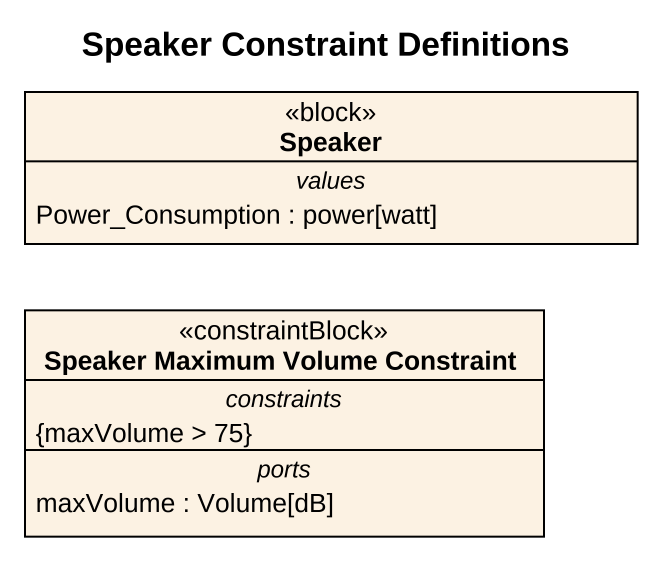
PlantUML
@startuml
title Speaker Constraint Definitions
hide circle
hide empty members
class Speaker <<block>> {
  -- values --
  Power_Consumption : power[watt]
}
class "Speaker Maximum Volume Constraint" as Speaker_Maximum_Volume <<constraintBlock>> {
  -- constraints --
  {maxVolume > 75}
  -- ports --
  maxVolume : Volume[dB]
}
@enduml
